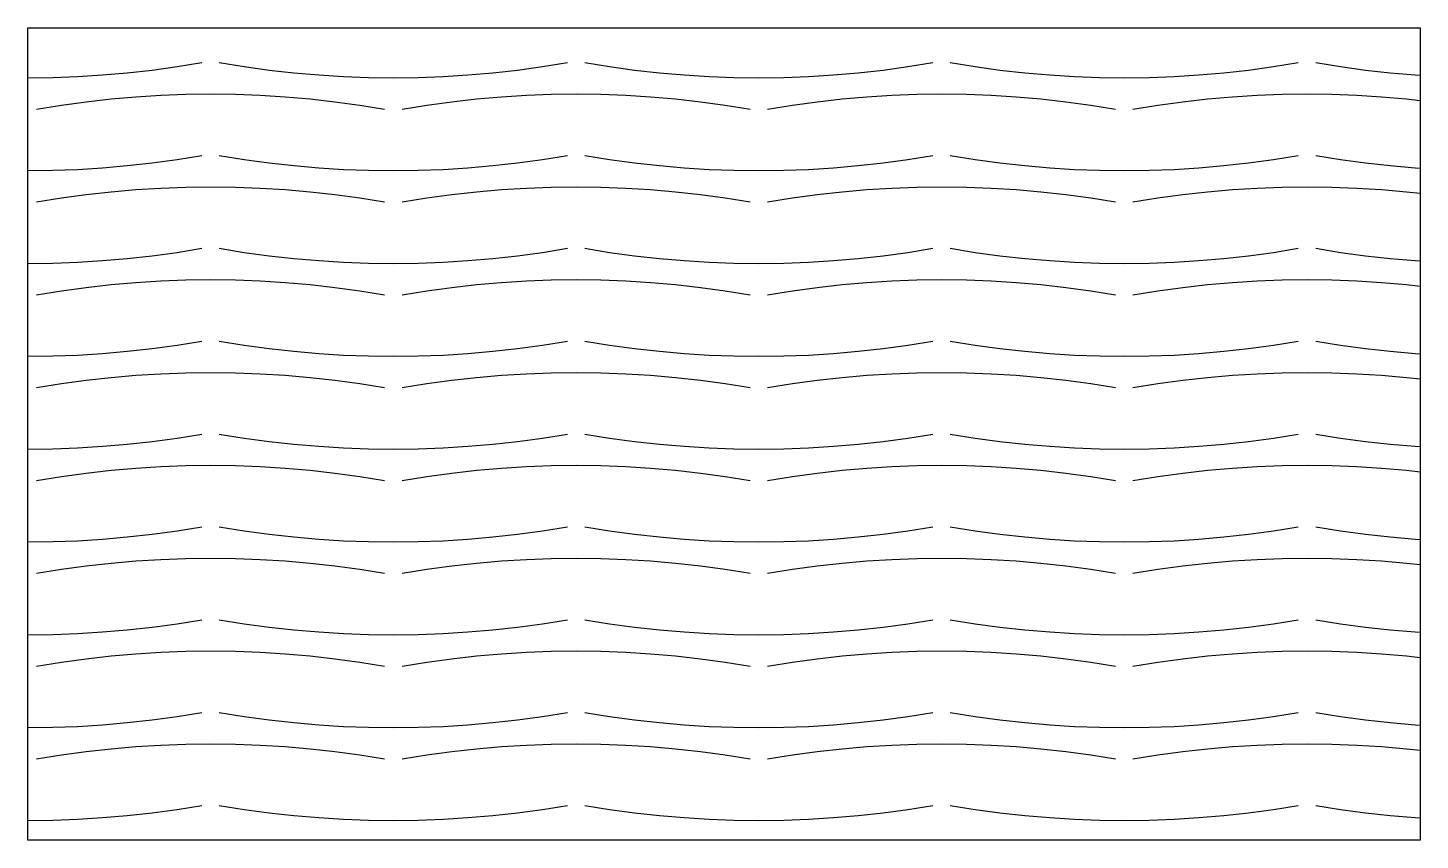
# Model space of a CAD drawing. Header units: millimetres. Extents: x 0 to 120, y 0 to 70.
import ezdxf

# ---------------------------------------------------------------- set-up
doc = ezdxf.new("R2010")
doc.units = ezdxf.units.MM
doc.layers.add('CUT', color=1, linetype='CONTINUOUS')

msp = doc.modelspace()

# ---------------------------------------------------------------- linework, layer by layer
at = {"layer": 'CUT'}
for points in [[(0, 70), (120, 70), (120, 0), (0, 0), (0, 70)], [(0, 65.7), (0, 65.7), (2.1429, 65.7265), (4.2857, 65.8061), (6.4286, 65.9388), (8.5714, 66.1245), (10.7143, 66.3633), (12.8571, 66.6551), (15, 67)], [(16.5, 67), (18.6429, 66.6551), (20.7857, 66.3633), (22.9286, 66.1245), (25.0714, 65.9388), (27.2143, 65.8061), (29.3571, 65.7265), (31.5, 65.7), (33.6429, 65.7265), (35.7857, 65.8061), (37.9286, 65.9388), (40.0714, 66.1245), (42.2143, 66.3633), (44.3571, 66.6551), (46.5, 67)], [(48, 67), (50.1429, 66.6551), (52.2857, 66.3633), (54.4286, 66.1245), (56.5714, 65.9388), (58.7143, 65.8061), (60.8571, 65.7265), (63, 65.7), (65.1429, 65.7265), (67.2857, 65.8061), (69.4286, 65.9388), (71.5714, 66.1245), (73.7143, 66.3633), (75.8571, 66.6551), (78, 67)], [(79.5, 67), (81.6429, 66.6551), (83.7857, 66.3633), (85.9286, 66.1245), (88.0714, 65.9388), (90.2143, 65.8061), (92.3571, 65.7265), (94.5, 65.7), (96.6429, 65.7265), (98.7857, 65.8061), (100.9286, 65.9388), (103.0714, 66.1245), (105.2143, 66.3633), (107.3571, 66.6551), (109.5, 67)], [(111, 67), (113.1429, 66.6551), (115.2857, 66.3633), (117.4286, 66.1245), (119.5714, 65.9388), (120, 65.9122)], [(0.75, 63), (2.8929, 63.3449), (5.0357, 63.6367), (7.1786, 63.8755), (9.3214, 64.0612), (11.4643, 64.1939), (13.6071, 64.2735), (15.75, 64.3), (17.8929, 64.2735), (20.0357, 64.1939), (22.1786, 64.0612), (24.3214, 63.8755), (26.4643, 63.6367), (28.6071, 63.3449), (30.75, 63)], [(32.25, 63), (34.3929, 63.3449), (36.5357, 63.6367), (38.6786, 63.8755), (40.8214, 64.0612), (42.9643, 64.1939), (45.1071, 64.2735), (47.25, 64.3), (49.3929, 64.2735), (51.5357, 64.1939), (53.6786, 64.0612), (55.8214, 63.8755), (57.9643, 63.6367), (60.1071, 63.3449), (62.25, 63)], [(63.75, 63), (65.8929, 63.3449), (68.0357, 63.6367), (70.1786, 63.8755), (72.3214, 64.0612), (74.4643, 64.1939), (76.6071, 64.2735), (78.75, 64.3), (80.8929, 64.2735), (83.0357, 64.1939), (85.1786, 64.0612), (87.3214, 63.8755), (89.4643, 63.6367), (91.6071, 63.3449), (93.75, 63)], [(95.25, 63), (97.3929, 63.3449), (99.5357, 63.6367), (101.6786, 63.8755), (103.8214, 64.0612), (105.9643, 64.1939), (108.1071, 64.2735), (110.25, 64.3), (112.3929, 64.2735), (114.5357, 64.1939), (116.6786, 64.0612), (118.8214, 63.8755), (120, 63.7442)], [(0, 57.7), (0, 57.7), (2.1429, 57.7265), (4.2857, 57.8061), (6.4286, 57.9388), (8.5714, 58.1245), (10.7143, 58.3633), (12.8571, 58.6551), (15, 59)], [(16.5, 59), (18.6429, 58.6551), (20.7857, 58.3633), (22.9286, 58.1245), (25.0714, 57.9388), (27.2143, 57.8061), (29.3571, 57.7265), (31.5, 57.7), (33.6429, 57.7265), (35.7857, 57.8061), (37.9286, 57.9388), (40.0714, 58.1245), (42.2143, 58.3633), (44.3571, 58.6551), (46.5, 59)], [(48, 59), (50.1429, 58.6551), (52.2857, 58.3633), (54.4286, 58.1245), (56.5714, 57.9388), (58.7143, 57.8061), (60.8571, 57.7265), (63, 57.7), (65.1429, 57.7265), (67.2857, 57.8061), (69.4286, 57.9388), (71.5714, 58.1245), (73.7143, 58.3633), (75.8571, 58.6551), (78, 59)], [(79.5, 59), (81.6429, 58.6551), (83.7857, 58.3633), (85.9286, 58.1245), (88.0714, 57.9388), (90.2143, 57.8061), (92.3571, 57.7265), (94.5, 57.7), (96.6429, 57.7265), (98.7857, 57.8061), (100.9286, 57.9388), (103.0714, 58.1245), (105.2143, 58.3633), (107.3571, 58.6551), (109.5, 59)], [(111, 59), (113.1429, 58.6551), (115.2857, 58.3633), (117.4286, 58.1245), (119.5714, 57.9388), (120, 57.9122)], [(0.75, 55), (2.8929, 55.3449), (5.0357, 55.6367), (7.1786, 55.8755), (9.3214, 56.0612), (11.4643, 56.1939), (13.6071, 56.2735), (15.75, 56.3), (17.8929, 56.2735), (20.0357, 56.1939), (22.1786, 56.0612), (24.3214, 55.8755), (26.4643, 55.6367), (28.6071, 55.3449), (30.75, 55)], [(32.25, 55), (34.3929, 55.3449), (36.5357, 55.6367), (38.6786, 55.8755), (40.8214, 56.0612), (42.9643, 56.1939), (45.1071, 56.2735), (47.25, 56.3), (49.3929, 56.2735), (51.5357, 56.1939), (53.6786, 56.0612), (55.8214, 55.8755), (57.9643, 55.6367), (60.1071, 55.3449), (62.25, 55)], [(63.75, 55), (65.8929, 55.3449), (68.0357, 55.6367), (70.1786, 55.8755), (72.3214, 56.0612), (74.4643, 56.1939), (76.6071, 56.2735), (78.75, 56.3), (80.8929, 56.2735), (83.0357, 56.1939), (85.1786, 56.0612), (87.3214, 55.8755), (89.4643, 55.6367), (91.6071, 55.3449), (93.75, 55)], [(95.25, 55), (97.3929, 55.3449), (99.5357, 55.6367), (101.6786, 55.8755), (103.8214, 56.0612), (105.9643, 56.1939), (108.1071, 56.2735), (110.25, 56.3), (112.3929, 56.2735), (114.5357, 56.1939), (116.6786, 56.0612), (118.8214, 55.8755), (120, 55.7442)], [(0, 49.7), (0, 49.7), (2.1429, 49.7265), (4.2857, 49.8061), (6.4286, 49.9388), (8.5714, 50.1245), (10.7143, 50.3633), (12.8571, 50.6551), (15, 51)], [(16.5, 51), (18.6429, 50.6551), (20.7857, 50.3633), (22.9286, 50.1245), (25.0714, 49.9388), (27.2143, 49.8061), (29.3571, 49.7265), (31.5, 49.7), (33.6429, 49.7265), (35.7857, 49.8061), (37.9286, 49.9388), (40.0714, 50.1245), (42.2143, 50.3633), (44.3571, 50.6551), (46.5, 51)], [(48, 51), (50.1429, 50.6551), (52.2857, 50.3633), (54.4286, 50.1245), (56.5714, 49.9388), (58.7143, 49.8061), (60.8571, 49.7265), (63, 49.7), (65.1429, 49.7265), (67.2857, 49.8061), (69.4286, 49.9388), (71.5714, 50.1245), (73.7143, 50.3633), (75.8571, 50.6551), (78, 51)], [(79.5, 51), (81.6429, 50.6551), (83.7857, 50.3633), (85.9286, 50.1245), (88.0714, 49.9388), (90.2143, 49.8061), (92.3571, 49.7265), (94.5, 49.7), (96.6429, 49.7265), (98.7857, 49.8061), (100.9286, 49.9388), (103.0714, 50.1245), (105.2143, 50.3633), (107.3571, 50.6551), (109.5, 51)], [(111, 51), (113.1429, 50.6551), (115.2857, 50.3633), (117.4286, 50.1245), (119.5714, 49.9388), (120, 49.9122)], [(0.75, 47), (2.8929, 47.3449), (5.0357, 47.6367), (7.1786, 47.8755), (9.3214, 48.0612), (11.4643, 48.1939), (13.6071, 48.2735), (15.75, 48.3), (17.8929, 48.2735), (20.0357, 48.1939), (22.1786, 48.0612), (24.3214, 47.8755), (26.4643, 47.6367), (28.6071, 47.3449), (30.75, 47)], [(32.25, 47), (34.3929, 47.3449), (36.5357, 47.6367), (38.6786, 47.8755), (40.8214, 48.0612), (42.9643, 48.1939), (45.1071, 48.2735), (47.25, 48.3), (49.3929, 48.2735), (51.5357, 48.1939), (53.6786, 48.0612), (55.8214, 47.8755), (57.9643, 47.6367), (60.1071, 47.3449), (62.25, 47)], [(63.75, 47), (65.8929, 47.3449), (68.0357, 47.6367), (70.1786, 47.8755), (72.3214, 48.0612), (74.4643, 48.1939), (76.6071, 48.2735), (78.75, 48.3), (80.8929, 48.2735), (83.0357, 48.1939), (85.1786, 48.0612), (87.3214, 47.8755), (89.4643, 47.6367), (91.6071, 47.3449), (93.75, 47)], [(95.25, 47), (97.3929, 47.3449), (99.5357, 47.6367), (101.6786, 47.8755), (103.8214, 48.0612), (105.9643, 48.1939), (108.1071, 48.2735), (110.25, 48.3), (112.3929, 48.2735), (114.5357, 48.1939), (116.6786, 48.0612), (118.8214, 47.8755), (120, 47.7442)], [(0, 41.7), (0, 41.7), (2.1429, 41.7265), (4.2857, 41.8061), (6.4286, 41.9388), (8.5714, 42.1245), (10.7143, 42.3633), (12.8571, 42.6551), (15, 43)], [(16.5, 43), (18.6429, 42.6551), (20.7857, 42.3633), (22.9286, 42.1245), (25.0714, 41.9388), (27.2143, 41.8061), (29.3571, 41.7265), (31.5, 41.7), (33.6429, 41.7265), (35.7857, 41.8061), (37.9286, 41.9388), (40.0714, 42.1245), (42.2143, 42.3633), (44.3571, 42.6551), (46.5, 43)], [(48, 43), (50.1429, 42.6551), (52.2857, 42.3633), (54.4286, 42.1245), (56.5714, 41.9388), (58.7143, 41.8061), (60.8571, 41.7265), (63, 41.7), (65.1429, 41.7265), (67.2857, 41.8061), (69.4286, 41.9388), (71.5714, 42.1245), (73.7143, 42.3633), (75.8571, 42.6551), (78, 43)], [(79.5, 43), (81.6429, 42.6551), (83.7857, 42.3633), (85.9286, 42.1245), (88.0714, 41.9388), (90.2143, 41.8061), (92.3571, 41.7265), (94.5, 41.7), (96.6429, 41.7265), (98.7857, 41.8061), (100.9286, 41.9388), (103.0714, 42.1245), (105.2143, 42.3633), (107.3571, 42.6551), (109.5, 43)], [(111, 43), (113.1429, 42.6551), (115.2857, 42.3633), (117.4286, 42.1245), (119.5714, 41.9388), (120, 41.9122)], [(0.75, 39), (2.8929, 39.3449), (5.0357, 39.6367), (7.1786, 39.8755), (9.3214, 40.0612), (11.4643, 40.1939), (13.6071, 40.2735), (15.75, 40.3), (17.8929, 40.2735), (20.0357, 40.1939), (22.1786, 40.0612), (24.3214, 39.8755), (26.4643, 39.6367), (28.6071, 39.3449), (30.75, 39)], [(32.25, 39), (34.3929, 39.3449), (36.5357, 39.6367), (38.6786, 39.8755), (40.8214, 40.0612), (42.9643, 40.1939), (45.1071, 40.2735), (47.25, 40.3), (49.3929, 40.2735), (51.5357, 40.1939), (53.6786, 40.0612), (55.8214, 39.8755), (57.9643, 39.6367), (60.1071, 39.3449), (62.25, 39)], [(63.75, 39), (65.8929, 39.3449), (68.0357, 39.6367), (70.1786, 39.8755), (72.3214, 40.0612), (74.4643, 40.1939), (76.6071, 40.2735), (78.75, 40.3), (80.8929, 40.2735), (83.0357, 40.1939), (85.1786, 40.0612), (87.3214, 39.8755), (89.4643, 39.6367), (91.6071, 39.3449), (93.75, 39)], [(95.25, 39), (97.3929, 39.3449), (99.5357, 39.6367), (101.6786, 39.8755), (103.8214, 40.0612), (105.9643, 40.1939), (108.1071, 40.2735), (110.25, 40.3), (112.3929, 40.2735), (114.5357, 40.1939), (116.6786, 40.0612), (118.8214, 39.8755), (120, 39.7442)], [(0, 33.7), (0, 33.7), (2.1429, 33.7265), (4.2857, 33.8061), (6.4286, 33.9388), (8.5714, 34.1245), (10.7143, 34.3633), (12.8571, 34.6551), (15, 35)], [(16.5, 35), (18.6429, 34.6551), (20.7857, 34.3633), (22.9286, 34.1245), (25.0714, 33.9388), (27.2143, 33.8061), (29.3571, 33.7265), (31.5, 33.7), (33.6429, 33.7265), (35.7857, 33.8061), (37.9286, 33.9388), (40.0714, 34.1245), (42.2143, 34.3633), (44.3571, 34.6551), (46.5, 35)], [(48, 35), (50.1429, 34.6551), (52.2857, 34.3633), (54.4286, 34.1245), (56.5714, 33.9388), (58.7143, 33.8061), (60.8571, 33.7265), (63, 33.7), (65.1429, 33.7265), (67.2857, 33.8061), (69.4286, 33.9388), (71.5714, 34.1245), (73.7143, 34.3633), (75.8571, 34.6551), (78, 35)], [(79.5, 35), (81.6429, 34.6551), (83.7857, 34.3633), (85.9286, 34.1245), (88.0714, 33.9388), (90.2143, 33.8061), (92.3571, 33.7265), (94.5, 33.7), (96.6429, 33.7265), (98.7857, 33.8061), (100.9286, 33.9388), (103.0714, 34.1245), (105.2143, 34.3633), (107.3571, 34.6551), (109.5, 35)], [(111, 35), (113.1429, 34.6551), (115.2857, 34.3633), (117.4286, 34.1245), (119.5714, 33.9388), (120, 33.9122)], [(0.75, 31), (2.8929, 31.3449), (5.0357, 31.6367), (7.1786, 31.8755), (9.3214, 32.0612), (11.4643, 32.1939), (13.6071, 32.2735), (15.75, 32.3), (17.8929, 32.2735), (20.0357, 32.1939), (22.1786, 32.0612), (24.3214, 31.8755), (26.4643, 31.6367), (28.6071, 31.3449), (30.75, 31)], [(32.25, 31), (34.3929, 31.3449), (36.5357, 31.6367), (38.6786, 31.8755), (40.8214, 32.0612), (42.9643, 32.1939), (45.1071, 32.2735), (47.25, 32.3), (49.3929, 32.2735), (51.5357, 32.1939), (53.6786, 32.0612), (55.8214, 31.8755), (57.9643, 31.6367), (60.1071, 31.3449), (62.25, 31)], [(63.75, 31), (65.8929, 31.3449), (68.0357, 31.6367), (70.1786, 31.8755), (72.3214, 32.0612), (74.4643, 32.1939), (76.6071, 32.2735), (78.75, 32.3), (80.8929, 32.2735), (83.0357, 32.1939), (85.1786, 32.0612), (87.3214, 31.8755), (89.4643, 31.6367), (91.6071, 31.3449), (93.75, 31)], [(95.25, 31), (97.3929, 31.3449), (99.5357, 31.6367), (101.6786, 31.8755), (103.8214, 32.0612), (105.9643, 32.1939), (108.1071, 32.2735), (110.25, 32.3), (112.3929, 32.2735), (114.5357, 32.1939), (116.6786, 32.0612), (118.8214, 31.8755), (120, 31.7442)], [(0, 25.7), (0, 25.7), (2.1429, 25.7265), (4.2857, 25.8061), (6.4286, 25.9388), (8.5714, 26.1245), (10.7143, 26.3633), (12.8571, 26.6551), (15, 27)], [(16.5, 27), (18.6429, 26.6551), (20.7857, 26.3633), (22.9286, 26.1245), (25.0714, 25.9388), (27.2143, 25.8061), (29.3571, 25.7265), (31.5, 25.7), (33.6429, 25.7265), (35.7857, 25.8061), (37.9286, 25.9388), (40.0714, 26.1245), (42.2143, 26.3633), (44.3571, 26.6551), (46.5, 27)], [(48, 27), (50.1429, 26.6551), (52.2857, 26.3633), (54.4286, 26.1245), (56.5714, 25.9388), (58.7143, 25.8061), (60.8571, 25.7265), (63, 25.7), (65.1429, 25.7265), (67.2857, 25.8061), (69.4286, 25.9388), (71.5714, 26.1245), (73.7143, 26.3633), (75.8571, 26.6551), (78, 27)], [(79.5, 27), (81.6429, 26.6551), (83.7857, 26.3633), (85.9286, 26.1245), (88.0714, 25.9388), (90.2143, 25.8061), (92.3571, 25.7265), (94.5, 25.7), (96.6429, 25.7265), (98.7857, 25.8061), (100.9286, 25.9388), (103.0714, 26.1245), (105.2143, 26.3633), (107.3571, 26.6551), (109.5, 27)], [(111, 27), (113.1429, 26.6551), (115.2857, 26.3633), (117.4286, 26.1245), (119.5714, 25.9388), (120, 25.9122)], [(0.75, 23), (2.8929, 23.3449), (5.0357, 23.6367), (7.1786, 23.8755), (9.3214, 24.0612), (11.4643, 24.1939), (13.6071, 24.2735), (15.75, 24.3), (17.8929, 24.2735), (20.0357, 24.1939), (22.1786, 24.0612), (24.3214, 23.8755), (26.4643, 23.6367), (28.6071, 23.3449), (30.75, 23)], [(32.25, 23), (34.3929, 23.3449), (36.5357, 23.6367), (38.6786, 23.8755), (40.8214, 24.0612), (42.9643, 24.1939), (45.1071, 24.2735), (47.25, 24.3), (49.3929, 24.2735), (51.5357, 24.1939), (53.6786, 24.0612), (55.8214, 23.8755), (57.9643, 23.6367), (60.1071, 23.3449), (62.25, 23)], [(63.75, 23), (65.8929, 23.3449), (68.0357, 23.6367), (70.1786, 23.8755), (72.3214, 24.0612), (74.4643, 24.1939), (76.6071, 24.2735), (78.75, 24.3), (80.8929, 24.2735), (83.0357, 24.1939), (85.1786, 24.0612), (87.3214, 23.8755), (89.4643, 23.6367), (91.6071, 23.3449), (93.75, 23)], [(95.25, 23), (97.3929, 23.3449), (99.5357, 23.6367), (101.6786, 23.8755), (103.8214, 24.0612), (105.9643, 24.1939), (108.1071, 24.2735), (110.25, 24.3), (112.3929, 24.2735), (114.5357, 24.1939), (116.6786, 24.0612), (118.8214, 23.8755), (120, 23.7442)], [(0, 17.7), (0, 17.7), (2.1429, 17.7265), (4.2857, 17.8061), (6.4286, 17.9388), (8.5714, 18.1245), (10.7143, 18.3633), (12.8571, 18.6551), (15, 19)], [(16.5, 19), (18.6429, 18.6551), (20.7857, 18.3633), (22.9286, 18.1245), (25.0714, 17.9388), (27.2143, 17.8061), (29.3571, 17.7265), (31.5, 17.7), (33.6429, 17.7265), (35.7857, 17.8061), (37.9286, 17.9388), (40.0714, 18.1245), (42.2143, 18.3633), (44.3571, 18.6551), (46.5, 19)], [(48, 19), (50.1429, 18.6551), (52.2857, 18.3633), (54.4286, 18.1245), (56.5714, 17.9388), (58.7143, 17.8061), (60.8571, 17.7265), (63, 17.7), (65.1429, 17.7265), (67.2857, 17.8061), (69.4286, 17.9388), (71.5714, 18.1245), (73.7143, 18.3633), (75.8571, 18.6551), (78, 19)], [(79.5, 19), (81.6429, 18.6551), (83.7857, 18.3633), (85.9286, 18.1245), (88.0714, 17.9388), (90.2143, 17.8061), (92.3571, 17.7265), (94.5, 17.7), (96.6429, 17.7265), (98.7857, 17.8061), (100.9286, 17.9388), (103.0714, 18.1245), (105.2143, 18.3633), (107.3571, 18.6551), (109.5, 19)], [(111, 19), (113.1429, 18.6551), (115.2857, 18.3633), (117.4286, 18.1245), (119.5714, 17.9388), (120, 17.9122)], [(0.75, 15), (2.8929, 15.3449), (5.0357, 15.6367), (7.1786, 15.8755), (9.3214, 16.0612), (11.4643, 16.1939), (13.6071, 16.2735), (15.75, 16.3), (17.8929, 16.2735), (20.0357, 16.1939), (22.1786, 16.0612), (24.3214, 15.8755), (26.4643, 15.6367), (28.6071, 15.3449), (30.75, 15)], [(32.25, 15), (34.3929, 15.3449), (36.5357, 15.6367), (38.6786, 15.8755), (40.8214, 16.0612), (42.9643, 16.1939), (45.1071, 16.2735), (47.25, 16.3), (49.3929, 16.2735), (51.5357, 16.1939), (53.6786, 16.0612), (55.8214, 15.8755), (57.9643, 15.6367), (60.1071, 15.3449), (62.25, 15)], [(63.75, 15), (65.8929, 15.3449), (68.0357, 15.6367), (70.1786, 15.8755), (72.3214, 16.0612), (74.4643, 16.1939), (76.6071, 16.2735), (78.75, 16.3), (80.8929, 16.2735), (83.0357, 16.1939), (85.1786, 16.0612), (87.3214, 15.8755), (89.4643, 15.6367), (91.6071, 15.3449), (93.75, 15)], [(95.25, 15), (97.3929, 15.3449), (99.5357, 15.6367), (101.6786, 15.8755), (103.8214, 16.0612), (105.9643, 16.1939), (108.1071, 16.2735), (110.25, 16.3), (112.3929, 16.2735), (114.5357, 16.1939), (116.6786, 16.0612), (118.8214, 15.8755), (120, 15.7442)], [(0, 9.7), (0, 9.7), (2.1429, 9.7265), (4.2857, 9.8061), (6.4286, 9.9388), (8.5714, 10.1245), (10.7143, 10.3633), (12.8571, 10.6551), (15, 11)], [(16.5, 11), (18.6429, 10.6551), (20.7857, 10.3633), (22.9286, 10.1245), (25.0714, 9.9388), (27.2143, 9.8061), (29.3571, 9.7265), (31.5, 9.7), (33.6429, 9.7265), (35.7857, 9.8061), (37.9286, 9.9388), (40.0714, 10.1245), (42.2143, 10.3633), (44.3571, 10.6551), (46.5, 11)], [(48, 11), (50.1429, 10.6551), (52.2857, 10.3633), (54.4286, 10.1245), (56.5714, 9.9388), (58.7143, 9.8061), (60.8571, 9.7265), (63, 9.7), (65.1429, 9.7265), (67.2857, 9.8061), (69.4286, 9.9388), (71.5714, 10.1245), (73.7143, 10.3633), (75.8571, 10.6551), (78, 11)], [(79.5, 11), (81.6429, 10.6551), (83.7857, 10.3633), (85.9286, 10.1245), (88.0714, 9.9388), (90.2143, 9.8061), (92.3571, 9.7265), (94.5, 9.7), (96.6429, 9.7265), (98.7857, 9.8061), (100.9286, 9.9388), (103.0714, 10.1245), (105.2143, 10.3633), (107.3571, 10.6551), (109.5, 11)], [(111, 11), (113.1429, 10.6551), (115.2857, 10.3633), (117.4286, 10.1245), (119.5714, 9.9388), (120, 9.9122)], [(0.75, 7), (2.8929, 7.3449), (5.0357, 7.6367), (7.1786, 7.8755), (9.3214, 8.0612), (11.4643, 8.1939), (13.6071, 8.2735), (15.75, 8.3), (17.8929, 8.2735), (20.0357, 8.1939), (22.1786, 8.0612), (24.3214, 7.8755), (26.4643, 7.6367), (28.6071, 7.3449), (30.75, 7)], [(32.25, 7), (34.3929, 7.3449), (36.5357, 7.6367), (38.6786, 7.8755), (40.8214, 8.0612), (42.9643, 8.1939), (45.1071, 8.2735), (47.25, 8.3), (49.3929, 8.2735), (51.5357, 8.1939), (53.6786, 8.0612), (55.8214, 7.8755), (57.9643, 7.6367), (60.1071, 7.3449), (62.25, 7)], [(63.75, 7), (65.8929, 7.3449), (68.0357, 7.6367), (70.1786, 7.8755), (72.3214, 8.0612), (74.4643, 8.1939), (76.6071, 8.2735), (78.75, 8.3), (80.8929, 8.2735), (83.0357, 8.1939), (85.1786, 8.0612), (87.3214, 7.8755), (89.4643, 7.6367), (91.6071, 7.3449), (93.75, 7)], [(95.25, 7), (97.3929, 7.3449), (99.5357, 7.6367), (101.6786, 7.8755), (103.8214, 8.0612), (105.9643, 8.1939), (108.1071, 8.2735), (110.25, 8.3), (112.3929, 8.2735), (114.5357, 8.1939), (116.6786, 8.0612), (118.8214, 7.8755), (120, 7.7442)], [(0, 1.7), (0, 1.7), (2.1429, 1.7265), (4.2857, 1.8061), (6.4286, 1.9388), (8.5714, 2.1245), (10.7143, 2.3633), (12.8571, 2.6551), (15, 3)], [(16.5, 3), (18.6429, 2.6551), (20.7857, 2.3633), (22.9286, 2.1245), (25.0714, 1.9388), (27.2143, 1.8061), (29.3571, 1.7265), (31.5, 1.7), (33.6429, 1.7265), (35.7857, 1.8061), (37.9286, 1.9388), (40.0714, 2.1245), (42.2143, 2.3633), (44.3571, 2.6551), (46.5, 3)], [(48, 3), (50.1429, 2.6551), (52.2857, 2.3633), (54.4286, 2.1245), (56.5714, 1.9388), (58.7143, 1.8061), (60.8571, 1.7265), (63, 1.7), (65.1429, 1.7265), (67.2857, 1.8061), (69.4286, 1.9388), (71.5714, 2.1245), (73.7143, 2.3633), (75.8571, 2.6551), (78, 3)], [(79.5, 3), (81.6429, 2.6551), (83.7857, 2.3633), (85.9286, 2.1245), (88.0714, 1.9388), (90.2143, 1.8061), (92.3571, 1.7265), (94.5, 1.7), (96.6429, 1.7265), (98.7857, 1.8061), (100.9286, 1.9388), (103.0714, 2.1245), (105.2143, 2.3633), (107.3571, 2.6551), (109.5, 3)], [(111, 3), (113.1429, 2.6551), (115.2857, 2.3633), (117.4286, 2.1245), (119.5714, 1.9388), (120, 1.9122)]]:
    msp.add_lwpolyline(points, dxfattribs=at)

doc.saveas('drawing.dxf')
